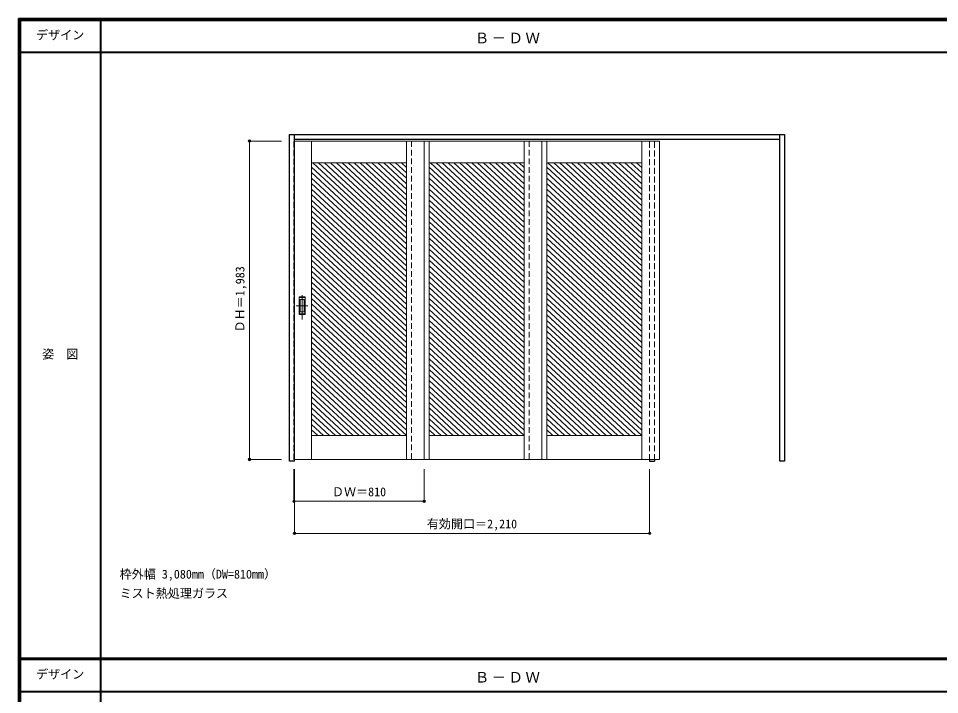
# Model space of a CAD drawing. Units: millimetres, scale not verified. Extents: x -6000 to 5700, y -4307 to 4175.
# Drawn here: x -6000 to -267, y -36 to 4175 of the extents above; entities that cross this region are included whole.
import ezdxf
from ezdxf.enums import TextEntityAlignment as Align

# ---------------------------------------------------------------- set-up
doc = ezdxf.new("R2010")
doc.units = ezdxf.units.MM
doc.header["$LTSCALE"] = 30
doc.header["$PDMODE"] = 32
doc.header["$PDSIZE"] = 15
doc.linetypes.add('CHAIN1', pattern=[8, 5, -1, 1, -1])
doc.linetypes.add('DASHED1', pattern=[1.8, 1.2, -0.6])
for name, color, linetype, lineweight in [('0-2_扉', 7, 'Continuous', 18), ('0-4_枠', 3, 'Continuous', 25), ('0-6_引手', 7, 'Continuous', 18), ('0-A_文字', 7, 'Continuous', 18), ('0-B_寸法', 4, 'Continuous', 9), ('0-C_ハッチ', 4, 'Continuous', 9), ('F-1_枠', 6, 'Continuous', 40)]:
    doc.layers.add(name, color=color, linetype=linetype, lineweight=lineweight)
doc.layers.add('F-A_文字', color=7, linetype='Continuous')
doc.styles.add('ＭＳ ゴシック', font='')
doc.styles.get('ＭＳ ゴシック').set_extended_font_data('MS Gothic')

msp = doc.modelspace()

# ---------------------------------------------------------------- linework, layer by layer
at = {"layer": '0-2_扉', "color": 4, "linetype": 'DASHED1', "lineweight": 9}
for p, q in [((-4285, 3411.5), (-4282, 3411.5)), ((-4285, 1428.5), (-4285, 3411.5)), ((-3553, 3411.5), (-3553, 1428.5)), ((-2821, 3411.5), (-2821, 1428.5)), ((-2821, 3411.5), (-2821, 1428.5)), ((-4282, 1428.5), (-4285, 1428.5))]:
    msp.add_line(p, q, dxfattribs=at)
at = {"layer": '0-2_扉'}
for p, q in [((-3475, 3411.5), (-4282, 3411.5)), ((-4175, 3411.5), (-4175, 1428.5)), ((-3585, 3411.5), (-3585, 1428.5)), ((-2743, 3411.5), (-3550, 3411.5)), ((-3475, 3411.5), (-3475, 1428.5)), ((-3443, 3411.5), (-3443, 1428.5)), ((-2853, 3411.5), (-2853, 1428.5)), ((-2011, 3411.5), (-2818, 3411.5)), ((-2743, 3411.5), (-2743, 1428.5)), ((-2711, 3411.5), (-2711, 1428.5)), ((-2121, 3411.5), (-2121, 1428.5)), ((-2011, 3411.5), (-2011, 1428.5)), ((-3585, 3276.5), (-4175, 3276.5)), ((-2853, 3276.5), (-3443, 3276.5)), ((-2121, 3276.5), (-2711, 3276.5)), ((-3585, 1578.5), (-4175, 1578.5)), ((-2853, 1578.5), (-3443, 1578.5)), ((-2121, 1578.5), (-2711, 1578.5)), ((-3475, 1428.5), (-4282, 1428.5)), ((-2743, 1428.5), (-3550, 1428.5)), ((-2011, 1428.5), (-2818, 1428.5))]:
    msp.add_line(p, q, dxfattribs=at)
at = {"layer": '0-4_枠'}
for p, q in [((-4282, 1418), (-4282, 3453)), ((-1262, 1418), (-1262, 3453)), ((-4282, 3423), (-1262, 3423)), ((-2072, 1428.5), (-2072, 1418)), ((-2072, 1418), (-2042, 1418)), ((-2042, 1428.5), (-2042, 1418)), ((-1232, 1418), (-1262, 1418))]:
    msp.add_line(p, q, dxfattribs=at)
at = {"layer": '0-4_枠', "color": 4, "linetype": 'DASHED1', "lineweight": 9}
for p, q in [((-2072, 1426), (-2072, 3423)), ((-2042, 1426), (-2042, 3423))]:
    msp.add_line(p, q, dxfattribs=at)
at = {"layer": '0-4_枠'}
for points in [[(-4282, 1418), (-4312, 1418), (-4312, 3453)], [(-4312, 3453), (-1232, 3453), (-1232, 1418)]]:
    msp.add_lwpolyline(points, dxfattribs=at)
at = {"layer": '0-6_引手', "linetype": 'CHAIN1'}
for p, q in [((-4234, 2300.77), (-4234, 2471.62)), ((-4272.07, 2386), (-4199.56, 2386))]:
    msp.add_line(p, q, dxfattribs=at)
at = {"layer": '0-6_引手'}
for p, q in [((-4253, 2441), (-4215, 2441)), ((-4253, 2331), (-4253, 2441)), ((-4246.5, 2425), (-4221.5, 2425)), ((-4246.5, 2347), (-4246.5, 2425)), ((-4221.5, 2347), (-4221.5, 2425)), ((-4215, 2331), (-4215, 2441)), ((-4253, 2331), (-4215, 2331)), ((-4246.5, 2347), (-4221.5, 2347))]:
    msp.add_line(p, q, dxfattribs=at)
at = {"layer": '0-6_引手', "linetype": 'DASHED1'}
for p, q in [((-4218, 2335), (-4218, 2437)), ((-4250, 2335), (-4218, 2335))]:
    msp.add_line(p, q, dxfattribs=at)
msp.add_lwpolyline([(-4250, 2335), (-4250, 2437), (-4218, 2437)], dxfattribs=at)
at = {"layer": '0-B_寸法'}
for p, q in [((-4562, 3411.5), (-4562, 1428.5)), ((-4562, 3411.5), (-4362, 3411.5)), ((-4562, 1428.5), (-4362, 1428.5)), ((-4285, 1168), (-4285, 1368)), ((-4282, 968), (-4282, 1368)), ((-3475, 1168), (-3475, 1368)), ((-2072, 968), (-2072, 1368)), ((-4285, 1168), (-3475, 1168)), ((-4282, 968), (-2072, 968))]:
    msp.add_line(p, q, dxfattribs=at)
at = {"layer": '0-B_寸法', "color": 7}
for p in [(-4562, 3411.5), (-4562, 1428.5), (-4285, 1168), (-3475, 1168), (-4282, 968), (-2072, 968)]:
    msp.add_point(p, dxfattribs=at)
at = {"layer": '0-C_ハッチ'}
for p, q in [((-4168.3, 3276.5), (-3585, 2736.41)), ((-4131.5, 3276.5), (-3585, 2770.48)), ((-4094.71, 3276.5), (-3585, 2804.55)), ((-4057.91, 3276.5), (-3585, 2838.62)), ((-4021.11, 3276.5), (-3585, 2872.69)), ((-3984.32, 3276.5), (-3585, 2906.76)), ((-3947.52, 3276.5), (-3585, 2940.84)), ((-3910.72, 3276.5), (-3585, 2974.91)), ((-3873.93, 3276.5), (-3585, 3008.98)), ((-3837.13, 3276.5), (-3585, 3043.05)), ((-3800.33, 3276.5), (-3585, 3077.12)), ((-3763.53, 3276.5), (-3585, 3111.19)), ((-3726.74, 3276.5), (-3585, 3145.26)), ((-3689.94, 3276.5), (-3585, 3179.33)), ((-3653.14, 3276.5), (-3585, 3213.4)), ((-3616.35, 3276.5), (-3585, 3247.47)), ((-3436.3, 3276.5), (-2853, 2736.41)), ((-3399.5, 3276.5), (-2853, 2770.48)), ((-3362.71, 3276.5), (-2853, 2804.55)), ((-3325.91, 3276.5), (-2853, 2838.62)), ((-3289.11, 3276.5), (-2853, 2872.69)), ((-3252.32, 3276.5), (-2853, 2906.76)), ((-3215.52, 3276.5), (-2853, 2940.84)), ((-3178.72, 3276.5), (-2853, 2974.91)), ((-3141.93, 3276.5), (-2853, 3008.98)), ((-3105.13, 3276.5), (-2853, 3043.05)), ((-3068.33, 3276.5), (-2853, 3077.12)), ((-3031.53, 3276.5), (-2853, 3111.19)), ((-2994.74, 3276.5), (-2853, 3145.26)), ((-2957.94, 3276.5), (-2853, 3179.33)), ((-2921.14, 3276.5), (-2853, 3213.4)), ((-2884.35, 3276.5), (-2853, 3247.47)), ((-2704.3, 3276.5), (-2121, 2736.41)), ((-2667.5, 3276.5), (-2121, 2770.48)), ((-2630.71, 3276.5), (-2121, 2804.55)), ((-2593.91, 3276.5), (-2121, 2838.62)), ((-2557.11, 3276.5), (-2121, 2872.69)), ((-2520.32, 3276.5), (-2121, 2906.76)), ((-2483.52, 3276.5), (-2121, 2940.84)), ((-2446.72, 3276.5), (-2121, 2974.91)), ((-2409.93, 3276.5), (-2121, 3008.98)), ((-2373.13, 3276.5), (-2121, 3043.05)), ((-2336.33, 3276.5), (-2121, 3077.12)), ((-2299.53, 3276.5), (-2121, 3111.19)), ((-2262.74, 3276.5), (-2121, 3145.26)), ((-2225.94, 3276.5), (-2121, 3179.33)), ((-2189.14, 3276.5), (-2121, 3213.4)), ((-2152.35, 3276.5), (-2121, 3247.47)), ((-4175, 3248.63), (-3585, 2702.34)), ((-4175, 3214.56), (-3585, 2668.27)), ((-3443, 3248.63), (-2853, 2702.34)), ((-3443, 3214.56), (-2853, 2668.27)), ((-2711, 3248.63), (-2121, 2702.34)), ((-2711, 3214.56), (-2121, 2668.27)), ((-4175, 3180.49), (-3585, 2634.2)), ((-3443, 3180.49), (-2853, 2634.2)), ((-2711, 3180.49), (-2121, 2634.2)), ((-4175, 3146.42), (-3585, 2600.12)), ((-4175, 3112.35), (-3585, 2566.05)), ((-3443, 3146.42), (-2853, 2600.12)), ((-3443, 3112.35), (-2853, 2566.05)), ((-2711, 3146.42), (-2121, 2600.12)), ((-2711, 3112.35), (-2121, 2566.05)), ((-4175, 3078.28), (-3585, 2531.98)), ((-4175, 3044.21), (-3585, 2497.91)), ((-3443, 3078.28), (-2853, 2531.98)), ((-3443, 3044.21), (-2853, 2497.91)), ((-2711, 3078.28), (-2121, 2531.98)), ((-2711, 3044.21), (-2121, 2497.91)), ((-4175, 3010.14), (-3585, 2463.84)), ((-3443, 3010.14), (-2853, 2463.84)), ((-2711, 3010.14), (-2121, 2463.84)), ((-4175, 2976.07), (-3585, 2429.77)), ((-4175, 2941.99), (-3585, 2395.7)), ((-3443, 2976.07), (-2853, 2429.77)), ((-3443, 2941.99), (-2853, 2395.7)), ((-2711, 2976.07), (-2121, 2429.77)), ((-2711, 2941.99), (-2121, 2395.7)), ((-4175, 2907.92), (-3585, 2361.63)), ((-4175, 2873.85), (-3585, 2327.56)), ((-3443, 2907.92), (-2853, 2361.63)), ((-3443, 2873.85), (-2853, 2327.56)), ((-2711, 2907.92), (-2121, 2361.63)), ((-2711, 2873.85), (-2121, 2327.56)), ((-4175, 2839.78), (-3585, 2293.49)), ((-3443, 2839.78), (-2853, 2293.49)), ((-2711, 2839.78), (-2121, 2293.49)), ((-4175, 2805.71), (-3585, 2259.41)), ((-4175, 2771.64), (-3585, 2225.34)), ((-3443, 2805.71), (-2853, 2259.41)), ((-3443, 2771.64), (-2853, 2225.34)), ((-2711, 2805.71), (-2121, 2259.41)), ((-2711, 2771.64), (-2121, 2225.34)), ((-4175, 2737.57), (-3585, 2191.27)), ((-4175, 2703.5), (-3585, 2157.2)), ((-3443, 2737.57), (-2853, 2191.27)), ((-3443, 2703.5), (-2853, 2157.2)), ((-2711, 2737.57), (-2121, 2191.27)), ((-2711, 2703.5), (-2121, 2157.2)), ((-4175, 2669.43), (-3585, 2123.13)), ((-3443, 2669.43), (-2853, 2123.13)), ((-2711, 2669.43), (-2121, 2123.13)), ((-4175, 2635.36), (-3585, 2089.06)), ((-4175, 2601.28), (-3585, 2054.99)), ((-3443, 2635.36), (-2853, 2089.06)), ((-3443, 2601.28), (-2853, 2054.99)), ((-2711, 2635.36), (-2121, 2089.06)), ((-2711, 2601.28), (-2121, 2054.99)), ((-4175, 2567.21), (-3585, 2020.92)), ((-4175, 2533.14), (-3585, 1986.85)), ((-3443, 2567.21), (-2853, 2020.92)), ((-3443, 2533.14), (-2853, 1986.85)), ((-2711, 2567.21), (-2121, 2020.92)), ((-2711, 2533.14), (-2121, 1986.85)), ((-4175, 2499.07), (-3585, 1952.77)), ((-3443, 2499.07), (-2853, 1952.77)), ((-2711, 2499.07), (-2121, 1952.77)), ((-4175, 2465), (-3585, 1918.7)), ((-4175, 2430.93), (-3585, 1884.63)), ((-3443, 2465), (-2853, 1918.7)), ((-3443, 2430.93), (-2853, 1884.63)), ((-2711, 2465), (-2121, 1918.7)), ((-2711, 2430.93), (-2121, 1884.63)), ((-4175, 2396.86), (-3585, 1850.56)), ((-4175, 2362.79), (-3585, 1816.49)), ((-3443, 2396.86), (-2853, 1850.56)), ((-3443, 2362.79), (-2853, 1816.49)), ((-2711, 2396.86), (-2121, 1850.56)), ((-2711, 2362.79), (-2121, 1816.49)), ((-4175, 2328.72), (-3585, 1782.42)), ((-4175, 2294.64), (-3585, 1748.35)), ((-3443, 2328.72), (-2853, 1782.42)), ((-3443, 2294.64), (-2853, 1748.35)), ((-2711, 2328.72), (-2121, 1782.42)), ((-2711, 2294.64), (-2121, 1748.35)), ((-4175, 2260.57), (-3585, 1714.28)), ((-3443, 2260.57), (-2853, 1714.28)), ((-2711, 2260.57), (-2121, 1714.28)), ((-4175, 2226.5), (-3585, 1680.21)), ((-4175, 2192.43), (-3585, 1646.14)), ((-3443, 2226.5), (-2853, 1680.21)), ((-3443, 2192.43), (-2853, 1646.14)), ((-2711, 2226.5), (-2121, 1680.21)), ((-2711, 2192.43), (-2121, 1646.14)), ((-4175, 2158.36), (-3585, 1612.06)), ((-4175, 2124.29), (-3585, 1577.99)), ((-3443, 2158.36), (-2853, 1612.06)), ((-3443, 2124.29), (-2853, 1577.99)), ((-2711, 2158.36), (-2121, 1612.06)), ((-2711, 2124.29), (-2121, 1577.99)), ((-4175, 2090.22), (-3622.34, 1578.5)), ((-3443, 2090.22), (-2890.34, 1578.5)), ((-2711, 2090.22), (-2158.34, 1578.5)), ((-4175, 2056.15), (-3659.14, 1578.5)), ((-4175, 2022.08), (-3695.94, 1578.5)), ((-3443, 2056.15), (-2927.14, 1578.5)), ((-3443, 2022.08), (-2963.94, 1578.5)), ((-2711, 2056.15), (-2195.14, 1578.5)), ((-2711, 2022.08), (-2231.94, 1578.5)), ((-4175, 1988.01), (-3732.73, 1578.5)), ((-4175, 1953.93), (-3769.53, 1578.5)), ((-3443, 1988.01), (-3000.73, 1578.5)), ((-3443, 1953.93), (-3037.53, 1578.5)), ((-2711, 1988.01), (-2268.73, 1578.5)), ((-2711, 1953.93), (-2305.53, 1578.5)), ((-4175, 1919.86), (-3806.33, 1578.5)), ((-3443, 1919.86), (-3074.33, 1578.5)), ((-2711, 1919.86), (-2342.33, 1578.5)), ((-4175, 1885.79), (-3843.13, 1578.5)), ((-4175, 1851.72), (-3879.92, 1578.5)), ((-3443, 1885.79), (-3111.13, 1578.5)), ((-3443, 1851.72), (-3147.92, 1578.5)), ((-2711, 1885.79), (-2379.13, 1578.5)), ((-2711, 1851.72), (-2415.92, 1578.5)), ((-4175, 1817.65), (-3916.72, 1578.5)), ((-4175, 1783.58), (-3953.52, 1578.5)), ((-3443, 1817.65), (-3184.72, 1578.5)), ((-3443, 1783.58), (-3221.52, 1578.5)), ((-2711, 1817.65), (-2452.72, 1578.5)), ((-2711, 1783.58), (-2489.52, 1578.5)), ((-4175, 1749.51), (-3990.31, 1578.5)), ((-3443, 1749.51), (-3258.31, 1578.5)), ((-2711, 1749.51), (-2526.31, 1578.5)), ((-4175, 1715.44), (-4027.11, 1578.5)), ((-4175, 1681.37), (-4063.91, 1578.5)), ((-3443, 1715.44), (-3295.11, 1578.5)), ((-3443, 1681.37), (-3331.91, 1578.5)), ((-2711, 1715.44), (-2563.11, 1578.5)), ((-2711, 1681.37), (-2599.91, 1578.5)), ((-4175, 1647.29), (-4100.7, 1578.5)), ((-4175, 1613.22), (-4137.5, 1578.5)), ((-3443, 1647.29), (-3368.7, 1578.5)), ((-3443, 1613.22), (-3405.5, 1578.5)), ((-2711, 1647.29), (-2636.7, 1578.5)), ((-2711, 1613.22), (-2673.5, 1578.5))]:
    msp.add_line(p, q, dxfattribs=at)
at = {"layer": 'F-1_枠'}
for p, q in [((-6000, 4175), (5700, 4175)), ((-6000, 4175), (-6000, -4205)), ((-6000, 4170), (5700, 4170)), ((-6000, 4165), (5700, 4165)), ((-5995, 4175), (-5995, -4205)), ((-5990, 4175), (-5990, -4205)), ((-5490, 4175), (-5490, -3790)), ((-6000, 3965), (5700, 3965)), ((-6000, 190.5), (5700, 190.5)), ((-6000, 187.5), (5700, 187.5)), ((-6000, 184.5), (5700, 184.5)), ((-6000, -15.5), (5700, -15.5))]:
    msp.add_line(p, q, dxfattribs=at)

# ---------------------------------------------------------------- texts
at = {"layer": '0-A_文字', "style": 'ＭＳ ゴシック'}
for s, p in [('枠外幅 3,080mm（DW=810mm）', (-5370, 670.5)), ('ミスト熱処理ガラス', (-5370, 550.5))]:
    msp.add_text(s, height=54.99, dxfattribs=at).set_placement(p, align=Align.BOTTOM_LEFT)
at = {"layer": '0-A_文字', "char_height": 65.98, "attachment_point": 7, "style": 'ＭＳ ゴシック'}
for insert in [(-3160, 4020), (-3160, 39.5)]:
    msp.add_mtext('\\T1.17;Ｂ－ＤＷ', dxfattribs=dict(at, insert=insert))
at = {"layer": '0-B_寸法', "color": 7, "style": 'ＭＳ ゴシック'}
msp.add_text('ＤＨ＝1,983', height=54.99, rotation=90, dxfattribs=at).set_placement((-4577, 2219.75), align=Align.BOTTOM_LEFT)
for s, p in [('ＤＷ＝810', (-4048.75, 1183)), ('有効開口＝2,210', (-3458.25, 983))]:
    msp.add_text(s, height=54.99, dxfattribs=at).set_placement(p, align=Align.BOTTOM_LEFT)
at = {"layer": 'F-A_文字', "style": 'ＭＳ ゴシック'}
for s, p in [('デザイン', (-5890, 4027.5)), ('姿\u3000図', (-5852.5, 2040.25)), ('デザイン', (-5890, 47))]:
    msp.add_text(s, height=54.99, dxfattribs=at).set_placement(p, align=Align.BOTTOM_LEFT)

doc.saveas('drawing.dxf')
